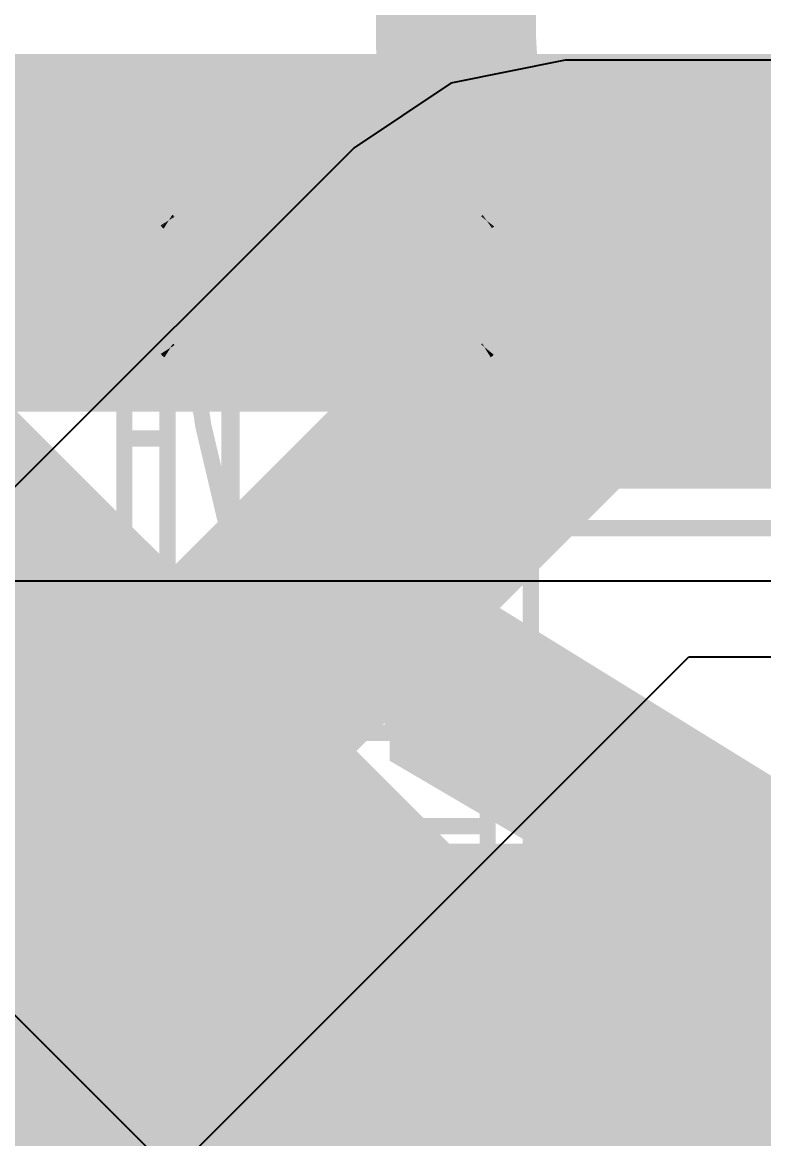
# Model space of a CAD drawing. Header units: inches. Extents: x -6 to 5433, y -4 to 5447.
# Drawn here: x 6.437 to 7.015, y 29.048 to 29.92 of the extents above; entities that cross this region are included whole.
import ezdxf

# ---------------------------------------------------------------- set-up
doc = ezdxf.new("R2010")
doc.units = ezdxf.units.IN
for name, color, linetype in [('Bottom Layer', 5, 'Continuous'), ('Bottom Overlay', 54, 'Continuous'), ('Ground', 16, 'Continuous'), ('Mechanical 4', 56, 'Continuous'), ('Power', 76, 'Continuous'), ('Top Layer', 1, 'Continuous'), ('Top Paste', 8, 'Continuous'), ('Top Solder', 216, 'Continuous')]:
    doc.layers.add(name, color=color, linetype=linetype)
doc.styles.add('Arial_Bold', font='', dxfattribs={"height": 0.2})
doc.styles.get('Arial_Bold').set_extended_font_data('Arial', bold=True)

# ---------------------------------------------------------------- blocks, each defined once
blk = doc.blocks.new('QTH_030_01_L_D_A_K_TR_154')
at = {"layer": 'Top Layer'}
blk.add_hatch(color=1, dxfattribs=at).paths.add_polyline_path([(7.17499962, 0.32000063), (9.714999619999999, 0.32000063), (9.714999619999999, -0.32000063), (7.17499962, -0.32000063)])
at = {"layer": 'Top Paste'}
blk.add_hatch(color=8, dxfattribs=at).paths.add_polyline_path([(7.17499962, 0.32000063), (9.714999619999999, 0.32000063), (9.714999619999999, -0.32000063), (7.17499962, -0.32000063)])
at = {"layer": 'Top Solder'}
blk.add_hatch(color=216, dxfattribs=at).paths.add_polyline_path([(7.07339962, 0.42160063), (9.81659962, 0.42160063), (9.81659962, -0.42160063), (7.07339962, -0.42160063)])

msp = doc.modelspace()

# ---------------------------------------------------------------- linework, layer by layer
at = {"layer": 'Bottom Layer'}
msp.add_line((4.82502464, 29.48371802), (14.02551932, 29.48371802), dxfattribs=at)
msp.add_lwpolyline([(4.55450194, 29.7556428, 0.2794, 0.2794, 0), (14.13815562, 29.7556428, 0.2794, 0.2794, 0)], format="xyseb", dxfattribs=at)
at = {"layer": 'Ground'}
msp.add_line((4.635789559999999, 30.9391304), (14.45547782, 21.11944214), dxfattribs=at)
msp.add_lwpolyline([(4.8006, 31.10394084, 0.2032, 0.2032, 0), (15.09579404, 20.8087468, 0.2032, 0.2032, 0)], format="xyseb", dxfattribs=at)
at = {"layer": 'Mechanical 4'}
for points in [[(6.516154099999999, 29.84294514, 0.0127, 0.0127, 0), (6.8336541, 29.84294514, 0.0127, 0.0127, 0)], [(6.516154099999999, 29.0549457, 0.0127, 0.0127, 0), (6.516154099999999, 29.84294514, 0.0127, 0.0127, 0)], [(6.54990562, 29.23548127999999, 0.0127, 0.0127, 0), (6.54990562, 29.84294514, 0.0127, 0.0127, 0)], [(6.799905119999999, 29.23548127999999, 0.0127, 0.0127, 0), (6.799905119999999, 29.84294514, 0.0127, 0.0127, 0)], [(6.8336541, 29.0549457, 0.0127, 0.0127, 0), (6.8336541, 29.84294514, 0.0127, 0.0127, 0)], [(6.5499996, 29.764609, 0.0127, 0.0127, -0.0326054854895163), (6.549903079999999, 29.76474616, 0.0127, 0.0127, 0)], [(6.54990562, 29.76494682, 0.0127, 0.0127, 0), (6.799905119999999, 29.76494682, 0.0127, 0.0127, 0)], [(6.55007072, 29.76453788, 0.0127, 0.0127, -0.02828759419178409), (6.550002139999999, 29.764609, 0.0127, 0.0127, 0)], [(6.5501647, 29.76445914, 0.0127, 0.0127, -0.02675080200180997), (6.55007072, 29.76453788, 0.0127, 0.0127, 0)], [(6.550289159999999, 29.76437278, 0.0127, 0.0127, -0.02199381122452197), (6.5501647, 29.76445914, 0.0127, 0.0127, 0)], [(6.5504568, 29.76427626, 0.0127, 0.0127, -0.01668692770542542), (6.550289159999999, 29.76437278, 0.0127, 0.0127, 0)], [(6.55066, 29.76416958, 0.0127, 0.0127, -0.009375562113900357), (6.55045426, 29.76427626, 0.0127, 0.0127, 0)], [(6.55089876, 29.76405528, 0.0127, 0.0127, -0.005205299023403697), (6.55066, 29.76416704, 0.0127, 0.0127, 0)], [(6.55089876, 29.76405528, 0.0127, 0.0127, 0), (6.5511553, 29.7639359, 0.0127, 0.0127, 0)], [(6.5511553, 29.7639359, 0.0127, 0.0127, 0), (6.551424539999999, 29.76381652, 0.0127, 0.0127, 0)], [(6.551424539999999, 29.66343572, 0.0127, 0.0127, 0), (6.551424539999999, 29.76381652, 0.0127, 0.0127, 0)], [(6.551424539999999, 29.76381652, 0.0127, 0.0127, -0.1798941776662689), (6.590532919999999, 29.67571154, 0.0127, 0.0127, 0)], [(6.759277819999999, 29.67571154, 0.0127, 0.0127, -0.1798941776662689), (6.798386199999999, 29.76381652, 0.0127, 0.0127, 0)], [(6.798386199999999, 29.76381652, 0.0127, 0.0127, 0), (6.798896739999999, 29.76405274, 0.0127, 0.0127, 0)], [(6.798386199999999, 29.66343572, 0.0127, 0.0127, 0), (6.798386199999999, 29.76381652, 0.0127, 0.0127, 0)], [(6.798896739999999, 29.76405274, 0.0127, 0.0127, 0), (6.79913296, 29.7641645, 0.0127, 0.0127, 0)], [(6.79934378, 29.76427118, 0.0127, 0.0127, -0.007070259541658877), (6.79913296, 29.7641645, 0.0127, 0.0127, 0)], [(6.799519039999999, 29.76437024, 0.0127, 0.0127, -0.01220881848669356), (6.79934124, 29.76427118, 0.0127, 0.0127, 0)], [(6.799661279999999, 29.76446168, 0.0127, 0.0127, -0.02261983006326964), (6.79952158, 29.76437024, 0.0127, 0.0127, 0)], [(6.799757799999999, 29.76454042, 0.0127, 0.0127, -0.03188108945509645), (6.79965874, 29.76446168, 0.0127, 0.0127, 0)], [(6.799823839999999, 29.76461408, 0.0127, 0.0127, -0.03744577970595932), (6.799757799999999, 29.76454042, 0.0127, 0.0127, 0)], [(6.799869559999999, 29.76468012, 0.0127, 0.0127, -0.03268866416162262), (6.799823839999999, 29.76461154, 0.0127, 0.0127, 0)], [(6.79990258, 29.76474616, 0.0127, 0.0127, -0.01323434479883744), (6.799867019999999, 29.76468012, 0.0127, 0.0127, 0)], [(6.590532919999999, 29.67571154, 0.0127, 0.0127, 0), (6.759277819999999, 29.67571154, 0.0127, 0.0127, 0)], [(6.590532919999999, 29.67571154, 0.0127, 0.0127, 0), (6.5983866, 29.6396156, 0.0127, 0.0127, 0)], [(6.751424139999999, 29.6396156, 0.0127, 0.0127, 0), (6.759277819999999, 29.67571154, 0.0127, 0.0127, 0)], [(6.550002139999999, 29.6644949, 0.0127, 0.0127, -0.0285969294051999), (6.549903079999999, 29.66467777999999, 0.0127, 0.0127, 0)], [(6.5501647, 29.66429678, 0.0127, 0.0127, -0.05432141869060715), (6.55000468, 29.66449744, 0.0127, 0.0127, 0)], [(6.550289159999999, 29.6641774, 0.0127, 0.0127, -0.02338615136284497), (6.5501647, 29.66429424, 0.0127, 0.0127, 0)], [(6.55045426, 29.66405294, 0.0127, 0.0127, -0.01856230601981217), (6.550289159999999, 29.66417994, 0.0127, 0.0127, 0)], [(6.55066, 29.66390816, 0.0127, 0.0127, -0.01073692509066421), (6.55045426, 29.6640504, 0.0127, 0.0127, 0)], [(6.55089876, 29.66375576, 0.0127, 0.0127, -0.006054831052648419), (6.55066254, 29.66390816, 0.0127, 0.0127, 0)], [(6.55089876, 29.6637583, 0.0127, 0.0127, 0), (6.5511553, 29.66359828, 0.0127, 0.0127, 0)], [(6.5511553, 29.66359828, 0.0127, 0.0127, 0), (6.551424539999999, 29.66343572, 0.0127, 0.0127, 0)], [(6.551424539999999, 29.66343826, 0.0127, 0.0127, -0.1625908253546253), (6.57786594, 29.6049446, 0.0127, 0.0127, 0)], [(6.7719448, 29.6049446, 0.0127, 0.0127, -0.1625908253546254), (6.798386199999999, 29.66343826, 0.0127, 0.0127, 0)], [(6.798386199999999, 29.66343572, 0.0127, 0.0127, 0), (6.798896739999999, 29.66375322, 0.0127, 0.0127, 0)], [(6.79913296, 29.66390308, 0.0127, 0.0127, -0.004820614348446534), (6.798896739999999, 29.66375322, 0.0127, 0.0127, 0)], [(6.79934124, 29.66404532, 0.0127, 0.0127, -0.008119958915875188), (6.799130419999999, 29.66390308, 0.0127, 0.0127, 0)], [(6.799519039999999, 29.66418248, 0.0127, 0.0127, -0.0137291384012313), (6.79934124, 29.66404786, 0.0127, 0.0127, 0)], [(6.79965874, 29.66429932, 0.0127, 0.0127, -0.02446216600823082), (6.79952158, 29.66417994, 0.0127, 0.0127, 0)], [(6.799757799999999, 29.664406, 0.0127, 0.0127, -0.03231853522617175), (6.79965874, 29.66429932, 0.0127, 0.0127, 0)], [(6.799823839999999, 29.66450252, 0.0127, 0.0127, -0.03504148000767642), (6.799757799999999, 29.664406, 0.0127, 0.0127, 0)], [(6.799869559999999, 29.66459142, 0.0127, 0.0127, -0.02840446126296449), (6.799823839999999, 29.66450252, 0.0127, 0.0127, 0)], [(6.799905119999999, 29.66467524, 0.0127, 0.0127, -0.0110217933943963), (6.799869559999999, 29.66458888, 0.0127, 0.0127, 0)], [(6.5983866, 29.5176575, 0.0127, 0.0127, 0), (6.5983866, 29.6396156, 0.0127, 0.0127, 0)], [(6.5983866, 29.6396156, 0.0127, 0.0127, -0.05365795323520316), (6.599905519999999, 29.625544, 0.0127, 0.0127, 0)], [(6.74990522, 29.625544, 0.0127, 0.0127, -0.05365795323520318), (6.751424139999999, 29.6396156, 0.0127, 0.0127, 0)], [(6.751424139999999, 29.5176575, 0.0127, 0.0127, 0), (6.751424139999999, 29.6396156, 0.0127, 0.0127, 0)], [(6.54990562, 29.63661078, 0.0127, 0.0127, 0), (6.568566999999999, 29.63661078, 0.0127, 0.0127, 0)], [(6.78124374, 29.63661078, 0.0127, 0.0127, 0), (6.799905119999999, 29.63661078, 0.0127, 0.0127, 0)], [(6.599905519999999, 29.40619468, 0.0127, 0.0127, 0), (6.599905519999999, 29.625544, 0.0127, 0.0127, 0)], [(6.74990522, 29.40619468, 0.0127, 0.0127, 0), (6.74990522, 29.625544, 0.0127, 0.0127, 0)], [(6.5778634, 29.60494714, 0.0127, 0.0127, 0), (6.5983866, 29.5176575, 0.0127, 0.0127, 0)], [(6.751424139999999, 29.5176575, 0.0127, 0.0127, 0), (6.7719448, 29.60494714, 0.0127, 0.0127, 0)], [(6.516154099999999, 29.59494462, 0.0127, 0.0127, 0), (6.54990562, 29.59494462, 0.0127, 0.0127, 0)], [(6.799905119999999, 29.59494462, 0.0127, 0.0127, 0), (6.8336541, 29.59494462, 0.0127, 0.0127, 0)], [(6.1986541, 29.52494476, 0.0127, 0.0127, 0), (6.516154099999999, 29.52494476, 0.0127, 0.0127, 0)], [(6.5983866, 29.5176575, 0.0127, 0.0127, -0.05786387190151768), (6.599905519999999, 29.50463492, 0.0127, 0.0127, 0)], [(6.6239136, 29.47460704, 0.0127, 0.0127, -0.2374801051855862), (6.599905519999999, 29.51917896, 0.0127, 0.0127, 0)], [(6.74990522, 29.51917896, 0.0127, 0.0127, -0.2374801051860468), (6.72589714, 29.47460704, 0.0127, 0.0127, 0)], [(6.74990522, 29.50463492, 0.0127, 0.0127, -0.05786387190108001), (6.751424139999999, 29.5176575, 0.0127, 0.0127, 0)], [(6.8336541, 29.52494476, 0.0127, 0.0127, 0), (7.151154099999999, 29.52494476, 0.0127, 0.0127, 0)], [(6.516154099999999, 29.49494482, 0.0127, 0.0127, 0), (6.54990562, 29.49494482, 0.0127, 0.0127, 0)], [(6.799905119999999, 29.49494482, 0.0127, 0.0127, 0), (6.8336541, 29.49494482, 0.0127, 0.0127, 0)], [(6.62391614, 29.47460704, 0.0127, 0.0127, 0), (6.7258946, 29.47460704, 0.0127, 0.0127, 0)], [(6.62391614, 29.36494508, 0.0127, 0.0127, 0), (6.62391614, 29.47460704, 0.0127, 0.0127, 0)], [(6.7258946, 29.36494508, 0.0127, 0.0127, 0), (6.7258946, 29.47460704, 0.0127, 0.0127, 0)], [(6.6239136, 29.36494762, 0.0127, 0.0127, -0.2473774779353231), (6.599905519999999, 29.40619722, 0.0127, 0.0127, 0)], [(6.74990522, 29.40619722, 0.0127, 0.0127, -0.2473774779353234), (6.72589714, 29.36494762, 0.0127, 0.0127, 0)], [(6.62391614, 29.36494508, 0.0127, 0.0127, 0), (6.7258946, 29.36494508, 0.0127, 0.0127, 0)], [(6.1986541, 29.32494516, 0.0127, 0.0127, 0), (6.516154099999999, 29.32494516, 0.0127, 0.0127, 0)], [(6.8336541, 29.32494516, 0.0127, 0.0127, 0), (7.151154099999999, 29.32494516, 0.0127, 0.0127, 0)], [(6.54990562, 29.29215376, 0.0127, 0.0127, 0), (6.799905119999999, 29.29215376, 0.0127, 0.0127, 0)], [(6.54990562, 29.23548127999999, 0.0127, 0.0127, 0), (6.799905119999999, 29.23548127999999, 0.0127, 0.0127, 0)], [(6.516154099999999, 29.21494538, 0.0127, 0.0127, 0), (6.8336541, 29.21494538, 0.0127, 0.0127, 0)], [(6.516154099999999, 29.0549457, 0.0127, 0.0127, 0), (6.8336541, 29.0549457, 0.0127, 0.0127, 0)]]:
    msp.add_lwpolyline(points, format="xyseb", dxfattribs=at)
for points in [[(6.512979099999999, 29.84294514, 0.00635, 0.00635, 1), (6.5193291, 29.84294514, 0.00635, 0.00635, 1)], [(6.512979099999999, 29.84294514, 0.00635, 0.00635, 1), (6.5193291, 29.84294514, 0.00635, 0.00635, 1)], [(6.54673062, 29.84294514, 0.00635, 0.00635, 1), (6.553080619999999, 29.84294514, 0.00635, 0.00635, 1)], [(6.796730119999999, 29.84294514, 0.00635, 0.00635, 1), (6.80308012, 29.84294514, 0.00635, 0.00635, 1)], [(6.8304791, 29.84294514, 0.00635, 0.00635, 1), (6.836829099999999, 29.84294514, 0.00635, 0.00635, 1)], [(6.8304791, 29.84294514, 0.00635, 0.00635, 1), (6.836829099999999, 29.84294514, 0.00635, 0.00635, 1)], [(6.546728079999999, 29.76474616, 0.00635, 0.00635, 1), (6.553078079999999, 29.76474616, 0.00635, 0.00635, 1)], [(6.54673062, 29.76494682, 0.00635, 0.00635, 1), (6.553080619999999, 29.76494682, 0.00635, 0.00635, 1)], [(6.5468246, 29.764609, 0.00635, 0.00635, 1), (6.553174599999999, 29.764609, 0.00635, 0.00635, 1)], [(6.54682714, 29.764609, 0.00635, 0.00635, 1), (6.553177139999999, 29.764609, 0.00635, 0.00635, 1)], [(6.546895719999999, 29.76453788, 0.00635, 0.00635, 1), (6.55324572, 29.76453788, 0.00635, 0.00635, 1)], [(6.546895719999999, 29.76453788, 0.00635, 0.00635, 1), (6.55324572, 29.76453788, 0.00635, 0.00635, 1)], [(6.5469897, 29.76445914, 0.00635, 0.00635, 1), (6.5533397, 29.76445914, 0.00635, 0.00635, 1)], [(6.5469897, 29.76445914, 0.00635, 0.00635, 1), (6.5533397, 29.76445914, 0.00635, 0.00635, 1)], [(6.54711416, 29.76437278, 0.00635, 0.00635, 1), (6.553464159999999, 29.76437278, 0.00635, 0.00635, 1)], [(6.54711416, 29.76437278, 0.00635, 0.00635, 1), (6.553464159999999, 29.76437278, 0.00635, 0.00635, 1)], [(6.54727926, 29.76427626, 0.00635, 0.00635, 1), (6.553629259999999, 29.76427626, 0.00635, 0.00635, 1)], [(6.5472818, 29.76427626, 0.00635, 0.00635, 1), (6.5536318, 29.76427626, 0.00635, 0.00635, 1)], [(6.547484999999999, 29.76416958, 0.00635, 0.00635, 1), (6.553834999999999, 29.76416958, 0.00635, 0.00635, 1)], [(6.547484999999999, 29.76416704, 0.00635, 0.00635, 1), (6.553834999999999, 29.76416704, 0.00635, 0.00635, 1)], [(6.54772376, 29.76405528, 0.00635, 0.00635, 1), (6.55407376, 29.76405528, 0.00635, 0.00635, 1)], [(6.54772376, 29.76405528, 0.00635, 0.00635, 1), (6.55407376, 29.76405528, 0.00635, 0.00635, 1)], [(6.547980299999999, 29.7639359, 0.00635, 0.00635, 1), (6.5543303, 29.7639359, 0.00635, 0.00635, 1)], [(6.547980299999999, 29.7639359, 0.00635, 0.00635, 1), (6.5543303, 29.7639359, 0.00635, 0.00635, 1)], [(6.54824954, 29.76381652, 0.00635, 0.00635, 1), (6.554599539999999, 29.76381652, 0.00635, 0.00635, 1)], [(6.54824954, 29.76381652, 0.00635, 0.00635, 1), (6.554599539999999, 29.76381652, 0.00635, 0.00635, 1)], [(6.54824954, 29.76381652, 0.00635, 0.00635, 1), (6.554599539999999, 29.76381652, 0.00635, 0.00635, 1)], [(6.795211199999999, 29.76381652, 0.00635, 0.00635, 1), (6.8015612, 29.76381652, 0.00635, 0.00635, 1)], [(6.795211199999999, 29.76381652, 0.00635, 0.00635, 1), (6.8015612, 29.76381652, 0.00635, 0.00635, 1)], [(6.795211199999999, 29.76381652, 0.00635, 0.00635, 1), (6.8015612, 29.76381652, 0.00635, 0.00635, 1)], [(6.79572174, 29.76405274, 0.00635, 0.00635, 1), (6.802071739999999, 29.76405274, 0.00635, 0.00635, 1)], [(6.79572174, 29.76405274, 0.00635, 0.00635, 1), (6.802071739999999, 29.76405274, 0.00635, 0.00635, 1)], [(6.79595796, 29.7641645, 0.00635, 0.00635, 1), (6.802307959999999, 29.7641645, 0.00635, 0.00635, 1)], [(6.79595796, 29.7641645, 0.00635, 0.00635, 1), (6.802307959999999, 29.7641645, 0.00635, 0.00635, 1)], [(6.79616624, 29.76427118, 0.00635, 0.00635, 1), (6.802516239999999, 29.76427118, 0.00635, 0.00635, 1)], [(6.79616878, 29.76427118, 0.00635, 0.00635, 1), (6.80251878, 29.76427118, 0.00635, 0.00635, 1)], [(6.796344039999999, 29.76437024, 0.00635, 0.00635, 1), (6.80269404, 29.76437024, 0.00635, 0.00635, 1)], [(6.79634658, 29.76437024, 0.00635, 0.00635, 1), (6.80269658, 29.76437024, 0.00635, 0.00635, 1)], [(6.796483739999999, 29.76446168, 0.00635, 0.00635, 1), (6.80283374, 29.76446168, 0.00635, 0.00635, 1)], [(6.796486279999999, 29.76446168, 0.00635, 0.00635, 1), (6.80283628, 29.76446168, 0.00635, 0.00635, 1)], [(6.796582799999999, 29.76454042, 0.00635, 0.00635, 1), (6.8029328, 29.76454042, 0.00635, 0.00635, 1)], [(6.796582799999999, 29.76454042, 0.00635, 0.00635, 1), (6.8029328, 29.76454042, 0.00635, 0.00635, 1)], [(6.79664884, 29.76461408, 0.00635, 0.00635, 1), (6.802998839999999, 29.76461408, 0.00635, 0.00635, 1)], [(6.79664884, 29.76461154, 0.00635, 0.00635, 1), (6.802998839999999, 29.76461154, 0.00635, 0.00635, 1)], [(6.796692019999999, 29.76468012, 0.00635, 0.00635, 1), (6.80304202, 29.76468012, 0.00635, 0.00635, 1)], [(6.79669456, 29.76468012, 0.00635, 0.00635, 1), (6.803044559999999, 29.76468012, 0.00635, 0.00635, 1)], [(6.796727579999999, 29.76474616, 0.00635, 0.00635, 1), (6.80307758, 29.76474616, 0.00635, 0.00635, 1)], [(6.796730119999999, 29.76494682, 0.00635, 0.00635, 1), (6.80308012, 29.76494682, 0.00635, 0.00635, 1)], [(6.58735792, 29.67571154, 0.00635, 0.00635, 1), (6.59370792, 29.67571154, 0.00635, 0.00635, 1)], [(6.58735792, 29.67571154, 0.00635, 0.00635, 1), (6.59370792, 29.67571154, 0.00635, 0.00635, 1)], [(6.58735792, 29.67571154, 0.00635, 0.00635, 1), (6.59370792, 29.67571154, 0.00635, 0.00635, 1)], [(6.75610282, 29.67571154, 0.00635, 0.00635, 1), (6.762452819999999, 29.67571154, 0.00635, 0.00635, 1)], [(6.75610282, 29.67571154, 0.00635, 0.00635, 1), (6.762452819999999, 29.67571154, 0.00635, 0.00635, 1)], [(6.75610282, 29.67571154, 0.00635, 0.00635, 1), (6.762452819999999, 29.67571154, 0.00635, 0.00635, 1)], [(6.546728079999999, 29.66467777999999, 0.00635, 0.00635, 1), (6.553078079999999, 29.66467777999999, 0.00635, 0.00635, 1)], [(6.54682714, 29.6644949, 0.00635, 0.00635, 1), (6.553177139999999, 29.6644949, 0.00635, 0.00635, 1)], [(6.54682968, 29.66449744, 0.00635, 0.00635, 1), (6.55317968, 29.66449744, 0.00635, 0.00635, 1)], [(6.5469897, 29.66429678, 0.00635, 0.00635, 1), (6.5533397, 29.66429678, 0.00635, 0.00635, 1)], [(6.5469897, 29.66429424, 0.00635, 0.00635, 1), (6.5533397, 29.66429424, 0.00635, 0.00635, 1)], [(6.54711416, 29.66417994, 0.00635, 0.00635, 1), (6.553464159999999, 29.66417994, 0.00635, 0.00635, 1)], [(6.54711416, 29.6641774, 0.00635, 0.00635, 1), (6.553464159999999, 29.6641774, 0.00635, 0.00635, 1)], [(6.54727926, 29.66405294, 0.00635, 0.00635, 1), (6.553629259999999, 29.66405294, 0.00635, 0.00635, 1)], [(6.54727926, 29.6640504, 0.00635, 0.00635, 1), (6.553629259999999, 29.6640504, 0.00635, 0.00635, 1)], [(6.547484999999999, 29.66390816, 0.00635, 0.00635, 1), (6.553834999999999, 29.66390816, 0.00635, 0.00635, 1)], [(6.547487539999999, 29.66390816, 0.00635, 0.00635, 1), (6.55383754, 29.66390816, 0.00635, 0.00635, 1)], [(6.54772376, 29.6637583, 0.00635, 0.00635, 1), (6.55407376, 29.6637583, 0.00635, 0.00635, 1)], [(6.54772376, 29.66375576, 0.00635, 0.00635, 1), (6.55407376, 29.66375576, 0.00635, 0.00635, 1)], [(6.547980299999999, 29.66359828, 0.00635, 0.00635, 1), (6.5543303, 29.66359828, 0.00635, 0.00635, 1)], [(6.547980299999999, 29.66359828, 0.00635, 0.00635, 1), (6.5543303, 29.66359828, 0.00635, 0.00635, 1)], [(6.54824954, 29.66343826, 0.00635, 0.00635, 1), (6.554599539999999, 29.66343826, 0.00635, 0.00635, 1)], [(6.54824954, 29.66343572, 0.00635, 0.00635, 1), (6.554599539999999, 29.66343572, 0.00635, 0.00635, 1)], [(6.54824954, 29.66343572, 0.00635, 0.00635, 1), (6.554599539999999, 29.66343572, 0.00635, 0.00635, 1)], [(6.795211199999999, 29.66343826, 0.00635, 0.00635, 1), (6.8015612, 29.66343826, 0.00635, 0.00635, 1)], [(6.795211199999999, 29.66343572, 0.00635, 0.00635, 1), (6.8015612, 29.66343572, 0.00635, 0.00635, 1)], [(6.795211199999999, 29.66343572, 0.00635, 0.00635, 1), (6.8015612, 29.66343572, 0.00635, 0.00635, 1)], [(6.79572174, 29.66375322, 0.00635, 0.00635, 1), (6.802071739999999, 29.66375322, 0.00635, 0.00635, 1)], [(6.79572174, 29.66375322, 0.00635, 0.00635, 1), (6.802071739999999, 29.66375322, 0.00635, 0.00635, 1)], [(6.795955419999999, 29.66390308, 0.00635, 0.00635, 1), (6.802305420000001, 29.66390308, 0.00635, 0.00635, 1)], [(6.79595796, 29.66390308, 0.00635, 0.00635, 1), (6.802307959999999, 29.66390308, 0.00635, 0.00635, 1)], [(6.79616624, 29.66404786, 0.00635, 0.00635, 1), (6.802516239999999, 29.66404786, 0.00635, 0.00635, 1)], [(6.79616624, 29.66404532, 0.00635, 0.00635, 1), (6.802516239999999, 29.66404532, 0.00635, 0.00635, 1)], [(6.796344039999999, 29.66418248, 0.00635, 0.00635, 1), (6.80269404, 29.66418248, 0.00635, 0.00635, 1)], [(6.79634658, 29.66417994, 0.00635, 0.00635, 1), (6.80269658, 29.66417994, 0.00635, 0.00635, 1)], [(6.796483739999999, 29.66429932, 0.00635, 0.00635, 1), (6.80283374, 29.66429932, 0.00635, 0.00635, 1)], [(6.796483739999999, 29.66429932, 0.00635, 0.00635, 1), (6.80283374, 29.66429932, 0.00635, 0.00635, 1)], [(6.796582799999999, 29.664406, 0.00635, 0.00635, 1), (6.8029328, 29.664406, 0.00635, 0.00635, 1)], [(6.796582799999999, 29.664406, 0.00635, 0.00635, 1), (6.8029328, 29.664406, 0.00635, 0.00635, 1)], [(6.79664884, 29.66450252, 0.00635, 0.00635, 1), (6.802998839999999, 29.66450252, 0.00635, 0.00635, 1)], [(6.79664884, 29.66450252, 0.00635, 0.00635, 1), (6.802998839999999, 29.66450252, 0.00635, 0.00635, 1)], [(6.79669456, 29.66459142, 0.00635, 0.00635, 1), (6.803044559999999, 29.66459142, 0.00635, 0.00635, 1)], [(6.79669456, 29.66458888, 0.00635, 0.00635, 1), (6.803044559999999, 29.66458888, 0.00635, 0.00635, 1)], [(6.796730119999999, 29.66467524, 0.00635, 0.00635, 1), (6.80308012, 29.66467524, 0.00635, 0.00635, 1)], [(6.5952116, 29.6396156, 0.00635, 0.00635, 1), (6.6015616, 29.6396156, 0.00635, 0.00635, 1)], [(6.5952116, 29.6396156, 0.00635, 0.00635, 1), (6.6015616, 29.6396156, 0.00635, 0.00635, 1)], [(6.5952116, 29.6396156, 0.00635, 0.00635, 1), (6.6015616, 29.6396156, 0.00635, 0.00635, 1)], [(6.74824914, 29.6396156, 0.00635, 0.00635, 1), (6.754599139999999, 29.6396156, 0.00635, 0.00635, 1)], [(6.74824914, 29.6396156, 0.00635, 0.00635, 1), (6.754599139999999, 29.6396156, 0.00635, 0.00635, 1)], [(6.74824914, 29.6396156, 0.00635, 0.00635, 1), (6.754599139999999, 29.6396156, 0.00635, 0.00635, 1)], [(6.54673062, 29.63661078, 0.00635, 0.00635, 1), (6.553080619999999, 29.63661078, 0.00635, 0.00635, 1)], [(6.565391999999999, 29.63661078, 0.00635, 0.00635, 1), (6.571742, 29.63661078, 0.00635, 0.00635, 1)], [(6.77806874, 29.63661078, 0.00635, 0.00635, 1), (6.78441874, 29.63661078, 0.00635, 0.00635, 1)], [(6.796730119999999, 29.63661078, 0.00635, 0.00635, 1), (6.80308012, 29.63661078, 0.00635, 0.00635, 1)], [(6.596730519999999, 29.625544, 0.00635, 0.00635, 1), (6.60308052, 29.625544, 0.00635, 0.00635, 1)], [(6.596730519999999, 29.625544, 0.00635, 0.00635, 1), (6.60308052, 29.625544, 0.00635, 0.00635, 1)], [(6.74673022, 29.625544, 0.00635, 0.00635, 1), (6.753080219999999, 29.625544, 0.00635, 0.00635, 1)], [(6.74673022, 29.625544, 0.00635, 0.00635, 1), (6.753080219999999, 29.625544, 0.00635, 0.00635, 1)], [(6.5746884, 29.60494714, 0.00635, 0.00635, 1), (6.5810384, 29.60494714, 0.00635, 0.00635, 1)], [(6.57469094, 29.6049446, 0.00635, 0.00635, 1), (6.581040939999999, 29.6049446, 0.00635, 0.00635, 1)], [(6.768769799999999, 29.60494714, 0.00635, 0.00635, 1), (6.7751198, 29.60494714, 0.00635, 0.00635, 1)], [(6.768769799999999, 29.6049446, 0.00635, 0.00635, 1), (6.7751198, 29.6049446, 0.00635, 0.00635, 1)], [(6.512979099999999, 29.59494462, 0.00635, 0.00635, 1), (6.5193291, 29.59494462, 0.00635, 0.00635, 1)], [(6.54673062, 29.59494462, 0.00635, 0.00635, 1), (6.553080619999999, 29.59494462, 0.00635, 0.00635, 1)], [(6.796730119999999, 29.59494462, 0.00635, 0.00635, 1), (6.80308012, 29.59494462, 0.00635, 0.00635, 1)], [(6.8304791, 29.59494462, 0.00635, 0.00635, 1), (6.836829099999999, 29.59494462, 0.00635, 0.00635, 1)], [(6.512979099999999, 29.52494476, 0.00635, 0.00635, 1), (6.5193291, 29.52494476, 0.00635, 0.00635, 1)], [(6.5952116, 29.5176575, 0.00635, 0.00635, 1), (6.6015616, 29.5176575, 0.00635, 0.00635, 1)], [(6.5952116, 29.5176575, 0.00635, 0.00635, 1), (6.6015616, 29.5176575, 0.00635, 0.00635, 1)], [(6.5952116, 29.5176575, 0.00635, 0.00635, 1), (6.6015616, 29.5176575, 0.00635, 0.00635, 1)], [(6.596730519999999, 29.51917896, 0.00635, 0.00635, 1), (6.60308052, 29.51917896, 0.00635, 0.00635, 1)], [(6.74673022, 29.51917896, 0.00635, 0.00635, 1), (6.753080219999999, 29.51917896, 0.00635, 0.00635, 1)], [(6.74824914, 29.5176575, 0.00635, 0.00635, 1), (6.754599139999999, 29.5176575, 0.00635, 0.00635, 1)], [(6.74824914, 29.5176575, 0.00635, 0.00635, 1), (6.754599139999999, 29.5176575, 0.00635, 0.00635, 1)], [(6.74824914, 29.5176575, 0.00635, 0.00635, 1), (6.754599139999999, 29.5176575, 0.00635, 0.00635, 1)], [(6.8304791, 29.52494476, 0.00635, 0.00635, 1), (6.836829099999999, 29.52494476, 0.00635, 0.00635, 1)], [(6.596730519999999, 29.50463492, 0.00635, 0.00635, 1), (6.60308052, 29.50463492, 0.00635, 0.00635, 1)], [(6.74673022, 29.50463492, 0.00635, 0.00635, 1), (6.753080219999999, 29.50463492, 0.00635, 0.00635, 1)], [(6.512979099999999, 29.49494482, 0.00635, 0.00635, 1), (6.5193291, 29.49494482, 0.00635, 0.00635, 1)], [(6.54673062, 29.49494482, 0.00635, 0.00635, 1), (6.553080619999999, 29.49494482, 0.00635, 0.00635, 1)], [(6.796730119999999, 29.49494482, 0.00635, 0.00635, 1), (6.80308012, 29.49494482, 0.00635, 0.00635, 1)], [(6.8304791, 29.49494482, 0.00635, 0.00635, 1), (6.836829099999999, 29.49494482, 0.00635, 0.00635, 1)], [(6.620738599999999, 29.47460704, 0.00635, 0.00635, 1), (6.6270886, 29.47460704, 0.00635, 0.00635, 1)], [(6.620741139999999, 29.47460704, 0.00635, 0.00635, 1), (6.62709114, 29.47460704, 0.00635, 0.00635, 1)], [(6.620741139999999, 29.47460704, 0.00635, 0.00635, 1), (6.62709114, 29.47460704, 0.00635, 0.00635, 1)], [(6.7227196, 29.47460704, 0.00635, 0.00635, 1), (6.7290696, 29.47460704, 0.00635, 0.00635, 1)], [(6.7227196, 29.47460704, 0.00635, 0.00635, 1), (6.7290696, 29.47460704, 0.00635, 0.00635, 1)], [(6.72272214, 29.47460704, 0.00635, 0.00635, 1), (6.72907214, 29.47460704, 0.00635, 0.00635, 1)], [(6.596730519999999, 29.40619722, 0.00635, 0.00635, 1), (6.60308052, 29.40619722, 0.00635, 0.00635, 1)], [(6.596730519999999, 29.40619468, 0.00635, 0.00635, 1), (6.60308052, 29.40619468, 0.00635, 0.00635, 1)], [(6.74673022, 29.40619722, 0.00635, 0.00635, 1), (6.753080219999999, 29.40619722, 0.00635, 0.00635, 1)], [(6.74673022, 29.40619468, 0.00635, 0.00635, 1), (6.753080219999999, 29.40619468, 0.00635, 0.00635, 1)], [(6.620738599999999, 29.36494762, 0.00635, 0.00635, 1), (6.6270886, 29.36494762, 0.00635, 0.00635, 1)], [(6.620741139999999, 29.36494508, 0.00635, 0.00635, 1), (6.62709114, 29.36494508, 0.00635, 0.00635, 1)], [(6.620741139999999, 29.36494508, 0.00635, 0.00635, 1), (6.62709114, 29.36494508, 0.00635, 0.00635, 1)], [(6.7227196, 29.36494508, 0.00635, 0.00635, 1), (6.7290696, 29.36494508, 0.00635, 0.00635, 1)], [(6.7227196, 29.36494508, 0.00635, 0.00635, 1), (6.7290696, 29.36494508, 0.00635, 0.00635, 1)], [(6.72272214, 29.36494762, 0.00635, 0.00635, 1), (6.72907214, 29.36494762, 0.00635, 0.00635, 1)], [(6.512979099999999, 29.32494516, 0.00635, 0.00635, 1), (6.5193291, 29.32494516, 0.00635, 0.00635, 1)], [(6.8304791, 29.32494516, 0.00635, 0.00635, 1), (6.836829099999999, 29.32494516, 0.00635, 0.00635, 1)], [(6.54673062, 29.29215376, 0.00635, 0.00635, 1), (6.553080619999999, 29.29215376, 0.00635, 0.00635, 1)], [(6.796730119999999, 29.29215376, 0.00635, 0.00635, 1), (6.80308012, 29.29215376, 0.00635, 0.00635, 1)], [(6.54673062, 29.23548127999999, 0.00635, 0.00635, 1), (6.553080619999999, 29.23548127999999, 0.00635, 0.00635, 1)], [(6.54673062, 29.23548127999999, 0.00635, 0.00635, 1), (6.553080619999999, 29.23548127999999, 0.00635, 0.00635, 1)], [(6.796730119999999, 29.23548127999999, 0.00635, 0.00635, 1), (6.80308012, 29.23548127999999, 0.00635, 0.00635, 1)], [(6.796730119999999, 29.23548127999999, 0.00635, 0.00635, 1), (6.80308012, 29.23548127999999, 0.00635, 0.00635, 1)], [(6.512979099999999, 29.21494538, 0.00635, 0.00635, 1), (6.5193291, 29.21494538, 0.00635, 0.00635, 1)], [(6.8304791, 29.21494538, 0.00635, 0.00635, 1), (6.836829099999999, 29.21494538, 0.00635, 0.00635, 1)], [(6.512979099999999, 29.0549457, 0.00635, 0.00635, 1), (6.5193291, 29.0549457, 0.00635, 0.00635, 1)], [(6.512979099999999, 29.0549457, 0.00635, 0.00635, 1), (6.5193291, 29.0549457, 0.00635, 0.00635, 1)], [(6.8304791, 29.0549457, 0.00635, 0.00635, 1), (6.836829099999999, 29.0549457, 0.00635, 0.00635, 1)], [(6.8304791, 29.0549457, 0.00635, 0.00635, 1), (6.836829099999999, 29.0549457, 0.00635, 0.00635, 1)]]:
    msp.add_lwpolyline(points, format="xyseb", close=True, dxfattribs=at)
at = {"layer": 'Power'}
for p, q in [((6.86043078, 29.89042536), (6.771236139999999, 29.87268346)), ((14.02271516, 29.89042536), (6.86043078, 29.89042536)), ((6.771236139999999, 29.87268346), (6.69562034, 29.82215778)), ((6.69562034, 29.82215778), (2.91294058, 26.03947802)), ((3.17429388, 25.64158956), (6.956973639999999, 29.42426932)), ((6.956973639999999, 29.42426932), (11.29766092, 29.42426932))]:
    msp.add_line(p, q, dxfattribs=at)
for points in [[(3.00948344, 25.8064, 0.2032, 0.2032, 0), (6.86043078, 29.65734734, 0.2032, 0.2032, 0)], [(6.86043078, 29.65734734, 0.2032, 0.2032, 0), (14.11925802, 29.65734734, 0.2032, 0.2032, 0)]]:
    msp.add_lwpolyline(points, format="xyseb", dxfattribs=at)
msp.add_lwpolyline([(6.809630779999999, 29.65734734, 0.1016, 0.1016, 1), (6.911230779999999, 29.65734734, 0.1016, 0.1016, 1)], format="xyseb", close=True, dxfattribs=at)
msp.add_lwpolyline([(6.809630779999999, 29.65734734, 0.1016, 0.1016, 1), (6.911230779999999, 29.65734734, 0.1016, 0.1016, 1)], format="xyseb", close=True, dxfattribs=at)
at = {"layer": 'Top Layer'}
msp.add_line((4.82502464, 29.48371802), (14.07002266, 29.48371802), dxfattribs=at)
msp.add_lwpolyline([(4.55450194, 29.7556428, 0.2794, 0.2794, 0), (14.07002266, 29.7556428, 0.2794, 0.2794, 0)], format="xyseb", dxfattribs=at)

# ---------------------------------------------------------------- block references
at = {"rotation": 180}
msp.add_blockref('QTH_030_01_L_D_A_K_TR_154', (15.3105993, 28.85674696), dxfattribs=at)

# ---------------------------------------------------------------- texts
at = {"layer": 'Bottom Overlay', "style": 'Arial_Bold', "text_generation_flag": 2}
msp.add_text('RUN', height=0.7619999999999999, rotation=270, dxfattribs=at).set_placement((6.72344604, 28.76882994))

doc.saveas('drawing.dxf')
